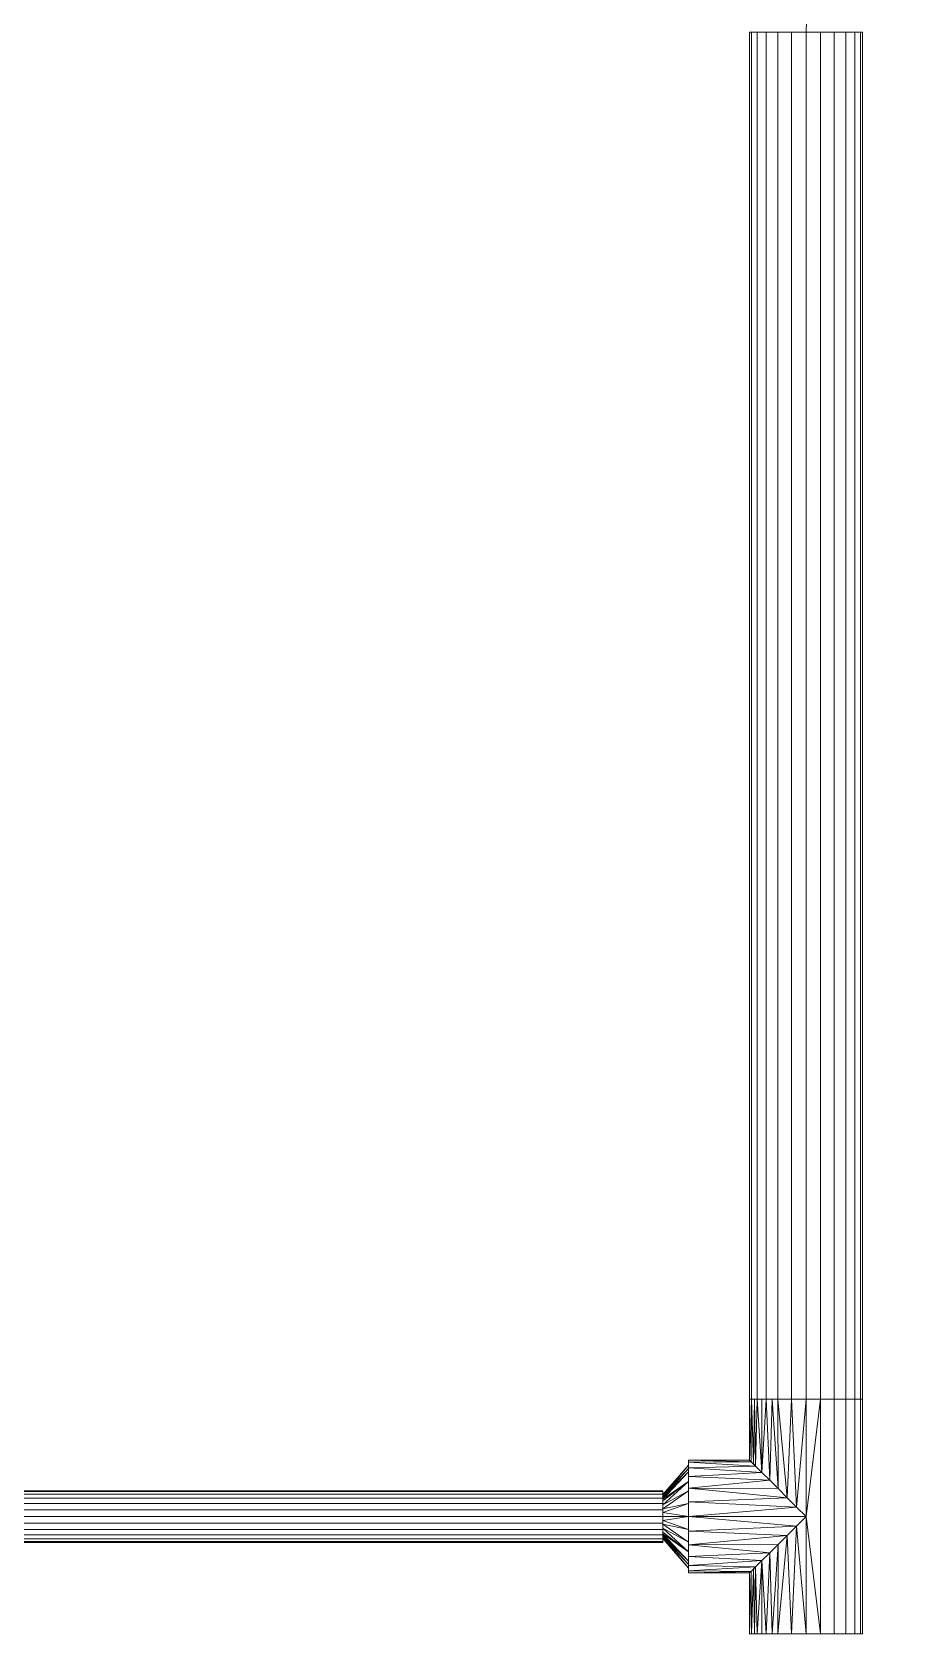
# Model space of a CAD drawing. Header units: inches. Extents: x -3326 to -59, y 8 to 1043.
# Drawn here: x -1837.67 to -1815.43, y 376.75 to 417.57 of the extents above; entities that cross this region are included whole.
import ezdxf

# ---------------------------------------------------------------- set-up
doc = ezdxf.new("R2010")
doc.units = ezdxf.units.IN
doc.header["$MEASUREMENT"] = 0
doc.layers.add('F-SPRN', color=10, linetype='Continuous', lineweight=9)
doc.layers.add('P-PIPE', color=10, linetype='Continuous', lineweight=9)

# ---------------------------------------------------------------- blocks, each defined once
blk = doc.blocks.new('Tee - Welded - Generic - Standard-1126622-05 - Fourth Level')
at = {"layer": 'P-PIPE'}
mesh = blk.add_polyface(dxfattribs=at)
corners = [(-2.992, -1.437), (-2.992, -1.388, 0.372), (-2.992, -1.244, 0.719), (-2.992, -1.016, 1.016), (-2.992, -0.719, 1.244), (-2.992, -0.372, 1.388), (-2.992, 0, 1.437), (-2.992, 0.372, 1.388), (-2.992, 0.719, 1.244), (-2.992, 1.016, 1.016), (-2.992, 1.244, 0.719), (-2.992, 1.388, 0.372), (-2.992, 1.437), (-2.992, 1.388, -0.372), (-2.992, 1.244, -0.719), (-2.992, 1.016, -1.016), (-2.992, 0.719, -1.244), (-2.992, 0.372, -1.388), (-2.992, 0, -1.437), (-2.992, -0.372, -1.388), (-2.992, -0.719, -1.244), (-2.992, -1.016, -1.016), (-2.992, -1.244, -0.719), (-2.992, -1.388, -0.372)]
mesh.append_faces([[corners[k] for k in face] for face in [(10, 7, 8, 9)]], dxfattribs={"vtx0": -1})
mesh.append_faces([[corners[k] for k in face] for face in [(0, 3, 6)]], dxfattribs={"vtx0": -1, "vtx1": -1, "vtx2": -1})
mesh.append_faces([[corners[k] for k in face] for face in [(13, 18, 22, 23)]], dxfattribs={"vtx0": -1, "vtx1": -1, "vtx3": -1})
mesh.append_faces([[corners[k] for k in face] for face in [(18, 21, 22), (13, 23, 0, 12)]], dxfattribs={"vtx0": -1, "vtx2": -1})
mesh.append_faces([[corners[k] for k in face] for face in [(6, 7, 12, 0)]], dxfattribs={"vtx1": -1, "vtx2": -1, "vtx3": -1})
mesh.append_faces([[corners[k] for k in face] for face in [(16, 17, 18, 15), (19, 20, 21, 18)]], dxfattribs={"vtx2": -1})
mesh.append_faces([[corners[k] for k in face] for face in [(13, 14, 15, 18), (10, 11, 12, 7)]], dxfattribs={"vtx2": -1, "vtx3": -1})
mesh.append_faces([[corners[k] for k in face] for face in [(0, 1, 2, 3), (3, 4, 5, 6)]], dxfattribs={"vtx3": -1})
mesh = blk.add_polyface(dxfattribs=at)
corners = [(-2.992, 1.437), (-2.992, 1.388, 0.372), (-2.992, 1.244, 0.719), (-2.992, 1.016, 1.016), (-2.992, 0.719, 1.244), (-2.992, 0.372, 1.388), (-2.992, 0, 1.437), (-2.992, -0.372, 1.388), (-2.992, -0.719, 1.244), (-2.992, -1.016, 1.016), (-2.992, -1.244, 0.719), (-2.992, -1.388, 0.372), (-2.992, -1.437), (-1.437, -1.437), (-1.397, -1.397, 0.338), (-1.286, -1.286, 0.642), (-1.123, -1.123, 0.896), (-0.927, -0.927, 1.098), (-0.71, -0.71, 1.249), (-0.48, -0.48, 1.355), (-0.242, -0.242, 1.417), (0, 0, 1.437), (0.242, -0.242, 1.417), (0.48, -0.48, 1.355), (0.71, -0.71, 1.249), (0.927, -0.927, 1.098), (1.123, -1.123, 0.896), (1.286, -1.286, 0.642), (1.397, -1.397, 0.338), (1.437, -1.437), (2.992, -1.437), (2.992, -1.388, 0.372), (2.992, -1.244, 0.719), (2.992, -1.016, 1.016), (2.992, -0.719, 1.244), (2.992, -0.372, 1.388), (2.992, 0, 1.437), (2.992, 0.372, 1.388), (2.992, 0.719, 1.244), (2.992, 1.016, 1.016), (2.992, 1.244, 0.719), (2.992, 1.388, 0.372), (2.992, 1.437), (-2.992, -0.867, 1.13), (-2.992, -1.13, 0.867), (-2.992, -1.316, 0.545), (2.992, -1.316, 0.545), (2.992, -1.13, 0.867), (2.992, -0.867, 1.13), (1.341, -1.341, 0.49), (-1.341, -1.341, 0.49)]
mesh.append_faces([[corners[k] for k in face] for face in [(14, 12, 13)]], dxfattribs={"vtx0": -1})
mesh.append_faces([[corners[k] for k in face] for face in [(34, 24, 48), (33, 26, 47), (26, 33, 25), (11, 50, 45), (15, 45, 50), (12, 14, 11), (9, 17, 43), (16, 10, 15), (24, 34, 23), (22, 36, 21), (20, 7, 19), (7, 20, 6), (18, 43, 17)]], dxfattribs={"vtx0": -1, "vtx1": -1})
mesh.append_faces([[corners[k] for k in face] for face in [(32, 26, 27), (25, 33, 48), (11, 14, 50), (18, 8, 43), (16, 44, 10), (46, 27, 49), (48, 24, 25), (31, 49, 28), (16, 9, 44), (23, 34, 35), (15, 10, 45), (21, 5, 6), (26, 32, 47)]], dxfattribs={"vtx0": -1, "vtx2": -1})
mesh.append_faces([[corners[k] for k in face] for face in [(21, 36, 37, 5)]], dxfattribs={"vtx0": -1, "vtx2": -1, "vtx3": -1})
mesh.append_faces([[corners[k] for k in face] for face in [(30, 31, 28), (31, 46, 49), (46, 32, 27), (16, 17, 9), (18, 19, 8), (35, 36, 22), (22, 23, 35), (20, 21, 6), (7, 8, 19)]], dxfattribs={"vtx1": -1, "vtx2": -1})
mesh.append_faces([[corners[k] for k in face] for face in [(39, 40, 2, 3), (40, 41, 1, 2), (37, 38, 4, 5), (38, 39, 3, 4)]], dxfattribs={"vtx1": -1, "vtx3": -1})
mesh.append_faces([[corners[k] for k in face] for face in [(28, 29, 30)]], dxfattribs={"vtx2": -1})
mesh.append_faces([[corners[k] for k in face] for face in [(41, 42, 0, 1)]], dxfattribs={"vtx3": -1})
mesh = blk.add_polyface(dxfattribs=at)
corners = [(-2.992, -1.437), (-2.992, -1.388, -0.372), (-2.992, -1.244, -0.719), (-2.992, -1.016, -1.016), (-2.992, -0.719, -1.244), (-2.992, -0.372, -1.388), (-2.992, 0, -1.437), (-2.992, 0.372, -1.388), (-2.992, 0.719, -1.244), (-2.992, 1.016, -1.016), (-2.992, 1.244, -0.719), (-2.992, 1.388, -0.372), (-2.992, 1.437), (2.992, 1.437), (2.992, 1.388, -0.372), (2.992, 1.244, -0.719), (2.992, 1.016, -1.016), (2.992, 0.719, -1.244), (2.992, 0.372, -1.388), (2.992, 0, -1.437), (2.992, -0.372, -1.388), (2.992, -0.719, -1.244), (2.992, -1.016, -1.016), (2.992, -1.244, -0.719), (2.992, -1.388, -0.372), (2.992, -1.437), (1.437, -1.437), (1.397, -1.397, -0.338), (1.286, -1.286, -0.642), (1.123, -1.123, -0.896), (0.927, -0.927, -1.098), (0.71, -0.71, -1.249), (0.48, -0.48, -1.355), (0.242, -0.242, -1.417), (0, 0, -1.437), (-0.242, -0.242, -1.417), (-0.48, -0.48, -1.355), (-0.71, -0.71, -1.249), (-0.927, -0.927, -1.098), (-1.123, -1.123, -0.896), (-1.286, -1.286, -0.642), (-1.397, -1.397, -0.338), (-1.437, -1.437), (-2.992, -1.316, -0.545), (-2.992, -1.13, -0.867), (-2.992, -0.867, -1.13), (2.992, -0.867, -1.13), (2.992, -1.13, -0.867), (2.992, -1.316, -0.545), (-1.341, -1.341, -0.49), (1.341, -1.341, -0.49)]
mesh.append_faces([[corners[k] for k in face] for face in [(33, 20, 32), (6, 35, 5), (31, 46, 30), (28, 48, 50), (38, 45, 37), (24, 50, 48), (3, 39, 44), (37, 4, 36), (1, 41, 0), (40, 2, 39)]], dxfattribs={"vtx0": -1, "vtx1": -1})
mesh.append_faces([[corners[k] for k in face] for face in [(11, 14, 15, 10), (38, 3, 45), (19, 33, 34), (1, 49, 41), (39, 2, 44), (36, 4, 5), (43, 40, 49), (31, 21, 46), (21, 31, 32), (24, 27, 50), (27, 24, 25), (23, 28, 29), (3, 38, 39), (28, 23, 48), (40, 43, 2), (29, 22, 47)]], dxfattribs={"vtx0": -1, "vtx2": -1})
mesh.append_faces([[corners[k] for k in face] for face in [(34, 6, 7, 18)]], dxfattribs={"vtx0": -1, "vtx2": -1, "vtx3": -1})
mesh.append_faces([[corners[k] for k in face] for face in [(26, 27, 25)]], dxfattribs={"vtx1": -1})
mesh.append_faces([[corners[k] for k in face] for face in [(19, 20, 33), (18, 19, 34), (20, 21, 32), (35, 36, 5), (34, 35, 6), (46, 22, 30), (29, 30, 22), (47, 23, 29), (45, 4, 37), (1, 43, 49)]], dxfattribs={"vtx1": -1, "vtx2": -1})
mesh.append_faces([[corners[k] for k in face] for face in [(15, 16, 9, 10), (16, 17, 8, 9), (17, 18, 7, 8)]], dxfattribs={"vtx1": -1, "vtx3": -1})
mesh.append_faces([[corners[k] for k in face] for face in [(12, 13, 14, 11), (41, 42, 0)]], dxfattribs={"vtx2": -1})
mesh = blk.add_polyface(dxfattribs=at)
corners = [(2.992, -1.437), (2.992, -1.388, -0.372), (2.992, -1.244, -0.719), (2.992, -1.016, -1.016), (2.992, -0.719, -1.244), (2.992, -0.372, -1.388), (2.992, 0, -1.437), (2.992, 0.372, -1.388), (2.992, 0.719, -1.244), (2.992, 1.016, -1.016), (2.992, 1.244, -0.719), (2.992, 1.388, -0.372), (2.992, 1.437), (2.992, 1.388, 0.372), (2.992, 1.244, 0.719), (2.992, 1.016, 1.016), (2.992, 0.719, 1.244), (2.992, 0.372, 1.388), (2.992, 0, 1.437), (2.992, -0.372, 1.388), (2.992, -0.719, 1.244), (2.992, -1.016, 1.016), (2.992, -1.244, 0.719), (2.992, -1.388, 0.372)]
mesh.append_faces([[corners[k] for k in face] for face in [(16, 14, 15)]], dxfattribs={"vtx0": -1})
mesh.append_faces([[corners[k] for k in face] for face in [(3, 6, 2)]], dxfattribs={"vtx0": -1, "vtx1": -1})
mesh.append_faces([[corners[k] for k in face] for face in [(18, 21, 11)]], dxfattribs={"vtx0": -1, "vtx1": -1, "vtx2": -1})
mesh.append_faces([[corners[k] for k in face] for face in [(6, 9, 21, 2), (18, 11, 14, 16)]], dxfattribs={"vtx0": -1, "vtx1": -1, "vtx2": -1, "vtx3": -1})
mesh.append_faces([[corners[k] for k in face] for face in [(21, 0, 1, 2)]], dxfattribs={"vtx0": -1, "vtx3": -1})
mesh.append_faces([[corners[k] for k in face] for face in [(17, 18, 16)]], dxfattribs={"vtx1": -1})
mesh.append_faces([[corners[k] for k in face] for face in [(12, 13, 14, 11), (22, 23, 0, 21), (19, 20, 21, 18)]], dxfattribs={"vtx2": -1})
mesh.append_faces([[corners[k] for k in face] for face in [(9, 10, 11, 21)]], dxfattribs={"vtx2": -1, "vtx3": -1})
mesh.append_faces([[corners[k] for k in face] for face in [(6, 7, 8, 9), (3, 4, 5, 6)]], dxfattribs={"vtx3": -1})
mesh = blk.add_polyface(dxfattribs=at)
corners = [(-1.437, -2.992), (-1.388, -2.992, 0.372), (-1.244, -2.992, 0.719), (-1.016, -2.992, 1.016), (-0.719, -2.992, 1.244), (-0.372, -2.992, 1.388), (0, -2.992, 1.437), (0.372, -2.992, 1.388), (0.719, -2.992, 1.244), (1.016, -2.992, 1.016), (1.244, -2.992, 0.719), (1.388, -2.992, 0.372), (1.437, -2.992), (1.437, -1.437), (1.397, -1.397, 0.338), (1.286, -1.286, 0.642), (1.123, -1.123, 0.896), (0.927, -0.927, 1.098), (0.71, -0.71, 1.249), (0.48, -0.48, 1.355), (0.242, -0.242, 1.417), (0, 0, 1.437), (-0.242, -0.242, 1.417), (-0.48, -0.48, 1.355), (-0.71, -0.71, 1.249), (-0.927, -0.927, 1.098), (-1.123, -1.123, 0.896), (-1.286, -1.286, 0.642), (-1.397, -1.397, 0.338), (-1.437, -1.437)]
mesh.append_faces([[corners[k] for k in face] for face in [(1, 28, 0), (27, 2, 26), (23, 5, 22), (25, 4, 24), (8, 19, 7), (17, 9, 16)]], dxfattribs={"vtx0": -1, "vtx1": -1})
mesh.append_faces([[corners[k] for k in face] for face in [(26, 2, 3), (27, 1, 2), (23, 4, 5), (6, 21, 22), (22, 5, 6), (20, 6, 7), (16, 9, 10), (17, 8, 9), (14, 11, 12), (6, 20, 21)]], dxfattribs={"vtx0": -1, "vtx2": -1})
mesh.append_faces([[corners[k] for k in face] for face in [(13, 14, 12)]], dxfattribs={"vtx1": -1})
mesh.append_faces([[corners[k] for k in face] for face in [(3, 4, 25), (27, 28, 1), (25, 26, 3), (23, 24, 4), (10, 11, 15), (17, 18, 8), (19, 20, 7), (18, 19, 8), (15, 16, 10), (14, 15, 11)]], dxfattribs={"vtx1": -1, "vtx2": -1})
mesh.append_faces([[corners[k] for k in face] for face in [(28, 29, 0)]], dxfattribs={"vtx2": -1})
mesh = blk.add_polyface(dxfattribs=at)
corners = [(1.437, -2.992), (1.388, -2.992, -0.372), (1.244, -2.992, -0.719), (1.016, -2.992, -1.016), (0.719, -2.992, -1.244), (0.372, -2.992, -1.388), (0, -2.992, -1.437), (-0.372, -2.992, -1.388), (-0.719, -2.992, -1.244), (-1.016, -2.992, -1.016), (-1.244, -2.992, -0.719), (-1.388, -2.992, -0.372), (-1.437, -2.992), (-1.437, -1.437), (-1.397, -1.397, -0.338), (-1.286, -1.286, -0.642), (-1.123, -1.123, -0.896), (-0.927, -0.927, -1.098), (-0.71, -0.71, -1.249), (-0.48, -0.48, -1.355), (-0.242, -0.242, -1.417), (0, 0, -1.437), (0.242, -0.242, -1.417), (0.48, -0.48, -1.355), (0.71, -0.71, -1.249), (0.927, -0.927, -1.098), (1.123, -1.123, -0.896), (1.286, -1.286, -0.642), (1.397, -1.397, -0.338), (1.437, -1.437)]
mesh.append_faces([[corners[k] for k in face] for face in [(1, 28, 0), (3, 26, 2), (27, 2, 26), (23, 5, 22), (25, 4, 24), (8, 19, 7), (17, 9, 16)]], dxfattribs={"vtx0": -1, "vtx1": -1})
mesh.append_faces([[corners[k] for k in face] for face in [(27, 1, 2), (23, 4, 5), (6, 21, 22), (22, 5, 6), (20, 6, 7), (16, 9, 10), (17, 8, 9), (14, 11, 12), (6, 20, 21)]], dxfattribs={"vtx0": -1, "vtx2": -1})
mesh.append_faces([[corners[k] for k in face] for face in [(29, 0, 28), (13, 14, 12)]], dxfattribs={"vtx1": -1})
mesh.append_faces([[corners[k] for k in face] for face in [(3, 4, 25), (27, 28, 1), (25, 26, 3), (23, 24, 4), (10, 11, 15), (17, 18, 8), (19, 20, 7), (18, 19, 8), (15, 16, 10), (14, 15, 11)]], dxfattribs={"vtx1": -1, "vtx2": -1})
mesh = blk.add_polyface(dxfattribs=at)
corners = [(-1.437, -2.992), (-1.388, -2.992, -0.372), (-1.244, -2.992, -0.719), (-1.016, -2.992, -1.016), (-0.719, -2.992, -1.244), (-0.372, -2.992, -1.388), (0, -2.992, -1.437), (0.372, -2.992, -1.388), (0.719, -2.992, -1.244), (1.016, -2.992, -1.016), (1.244, -2.992, -0.719), (1.388, -2.992, -0.372), (1.437, -2.992), (1.388, -2.992, 0.372), (1.244, -2.992, 0.719), (1.016, -2.992, 1.016), (0.719, -2.992, 1.244), (0.372, -2.992, 1.388), (0, -2.992, 1.437), (-0.372, -2.992, 1.388), (-0.719, -2.992, 1.244), (-1.016, -2.992, 1.016), (-1.244, -2.992, 0.719), (-1.388, -2.992, 0.372)]
mesh.append_faces([[corners[k] for k in face] for face in [(0, 22, 23)]], dxfattribs={"vtx0": -1})
mesh.append_faces([[corners[k] for k in face] for face in [(3, 6, 2), (16, 18, 14, 15)]], dxfattribs={"vtx0": -1, "vtx1": -1})
mesh.append_faces([[corners[k] for k in face] for face in [(2, 6, 9, 11)]], dxfattribs={"vtx0": -1, "vtx1": -1, "vtx2": -1, "vtx3": -1})
mesh.append_faces([[corners[k] for k in face] for face in [(0, 14, 21, 22)]], dxfattribs={"vtx0": -1, "vtx1": -1, "vtx3": -1})
mesh.append_faces([[corners[k] for k in face] for face in [(2, 11, 12)]], dxfattribs={"vtx0": -1, "vtx2": -1})
mesh.append_faces([[corners[k] for k in face] for face in [(17, 18, 16)]], dxfattribs={"vtx1": -1})
mesh.append_faces([[corners[k] for k in face] for face in [(18, 19, 14)]], dxfattribs={"vtx1": -1, "vtx2": -1})
mesh.append_faces([[corners[k] for k in face] for face in [(9, 10, 11)]], dxfattribs={"vtx2": -1})
mesh.append_faces([[corners[k] for k in face] for face in [(0, 1, 2, 14), (12, 13, 14, 2), (19, 20, 21, 14)]], dxfattribs={"vtx2": -1, "vtx3": -1})
mesh.append_faces([[corners[k] for k in face] for face in [(6, 7, 8, 9), (3, 4, 5, 6)]], dxfattribs={"vtx3": -1})
blk = doc.blocks.new('Transition - Generic - Plumbing-CW-1127470-05 - Fourth Level')
at = {"layer": 'P-PIPE'}
mesh = blk.add_polyface(dxfattribs=at)
corners = [(0, -1.312), (0, -1.137, 0.656), (0, -0.656, 1.137), (0, 0, 1.312), (0, 0.656, 1.137), (0, 1.137, 0.656), (0, 1.312), (0, 1.137, -0.656), (0, 0.656, -1.137), (0, 0, -1.312), (0, -0.656, -1.137), (0, -1.137, -0.656)]
mesh.append_faces([[corners[k] for k in face] for face in [(0, 10, 11)]], dxfattribs={"vtx0": -1})
mesh.append_faces([[corners[k] for k in face] for face in [(0, 5, 9, 10)]], dxfattribs={"vtx0": -1, "vtx1": -1, "vtx3": -1})
mesh.append_faces([[corners[k] for k in face] for face in [(5, 7, 8, 9)]], dxfattribs={"vtx0": -1, "vtx3": -1})
mesh.append_faces([[corners[k] for k in face] for face in [(5, 6, 7)]], dxfattribs={"vtx2": -1})
mesh.append_faces([[corners[k] for k in face] for face in [(3, 4, 5, 0)]], dxfattribs={"vtx2": -1, "vtx3": -1})
mesh.append_faces([[corners[k] for k in face] for face in [(0, 1, 2, 3)]], dxfattribs={"vtx3": -1})
mesh = blk.add_polyface(dxfattribs=at)
corners = [(0, -1.312), (0, -1.137, -0.656), (0, -0.656, -1.137), (0, 0, -1.312), (0, 0.656, -1.137), (0, 1.137, -0.656), (0, 1.312), (0.656, 0.562), (0.656, 0.398, -0.398), (0.656, 0, -0.562), (0.656, -0.398, -0.398), (0.656, -0.562), (0.656, 0.48, -0.199), (0.656, 0.199, -0.48), (0.656, -0.199, -0.48), (0.656, -0.48, -0.199), (0, 0.328, -1.225), (0.656, 0.099, -0.521), (0.656, 0.439, -0.298), (0, 1.225, -0.328), (0.656, 0.521, -0.099), (0, -0.328, -1.225), (0.656, -0.298, -0.439), (0, -1.225, -0.328), (0.656, -0.521, -0.099), (0.656, -0.439, -0.298), (0.656, 0.298, -0.439), (0.656, -0.099, -0.521), (0, -0.896, -0.896), (0, 0.896, -0.896)]
mesh.append_faces([[corners[k] for k in face] for face in [(0, 24, 11)]], dxfattribs={"vtx0": -1})
mesh.append_faces([[corners[k] for k in face] for face in [(27, 3, 9), (28, 25, 1), (3, 27, 21), (25, 28, 10), (4, 13, 16), (29, 26, 4), (26, 29, 8), (5, 18, 29), (6, 20, 19), (1, 15, 23), (2, 22, 28)]], dxfattribs={"vtx0": -1, "vtx1": -1})
mesh.append_faces([[corners[k] for k in face] for face in [(5, 12, 18), (2, 14, 22), (3, 17, 9), (12, 5, 19), (19, 20, 12), (23, 15, 24), (24, 0, 23), (16, 13, 17), (14, 2, 21)]], dxfattribs={"vtx0": -1, "vtx2": -1})
mesh.append_faces([[corners[k] for k in face] for face in [(7, 20, 6)]], dxfattribs={"vtx1": -1})
mesh.append_faces([[corners[k] for k in face] for face in [(18, 8, 29), (3, 16, 17), (22, 10, 28), (25, 15, 1), (26, 13, 4), (27, 14, 21)]], dxfattribs={"vtx1": -1, "vtx2": -1})
mesh = blk.add_polyface(dxfattribs=at)
corners = [(0, 1.312), (0, 1.137, 0.656), (0, 0.656, 1.137), (0, 0, 1.312), (0, -0.656, 1.137), (0, -1.137, 0.656), (0, -1.312), (0.656, -0.562), (0.656, -0.398, 0.398), (0.656, 0, 0.562), (0.656, 0.398, 0.398), (0.656, 0.562), (0.656, -0.48, 0.199), (0.656, -0.199, 0.48), (0.656, 0.199, 0.48), (0.656, 0.48, 0.199), (0, -0.328, 1.225), (0.656, -0.099, 0.521), (0.656, -0.439, 0.298), (0, -1.225, 0.328), (0.656, -0.521, 0.099), (0, 0.328, 1.225), (0.656, 0.298, 0.439), (0, 1.225, 0.328), (0.656, 0.521, 0.099), (0.656, 0.439, 0.298), (0.656, -0.298, 0.439), (0.656, 0.099, 0.521), (0, 0.896, 0.896), (0, -0.896, 0.896)]
mesh.append_faces([[corners[k] for k in face] for face in [(0, 24, 11)]], dxfattribs={"vtx0": -1})
mesh.append_faces([[corners[k] for k in face] for face in [(27, 3, 9), (28, 25, 1), (3, 27, 21), (25, 28, 10), (4, 13, 16), (29, 26, 4), (26, 29, 8), (5, 18, 29), (6, 20, 19), (1, 15, 23), (2, 22, 28)]], dxfattribs={"vtx0": -1, "vtx1": -1})
mesh.append_faces([[corners[k] for k in face] for face in [(5, 12, 18), (2, 14, 22), (3, 17, 9), (12, 5, 19), (19, 20, 12), (23, 15, 24), (24, 0, 23), (16, 13, 17), (14, 2, 21)]], dxfattribs={"vtx0": -1, "vtx2": -1})
mesh.append_faces([[corners[k] for k in face] for face in [(7, 20, 6)]], dxfattribs={"vtx1": -1})
mesh.append_faces([[corners[k] for k in face] for face in [(18, 8, 29), (3, 16, 17), (22, 10, 28), (25, 15, 1), (26, 13, 4), (27, 14, 21)]], dxfattribs={"vtx1": -1, "vtx2": -1})
mesh = blk.add_polyface(dxfattribs=at)
corners = [(0.656, -0.562), (0.656, -0.398, -0.398), (0.656, 0, -0.562), (0.656, 0.398, -0.398), (0.656, 0.562), (0.656, 0.398, 0.398), (0.656, 0, 0.562), (0.656, -0.398, 0.398)]
mesh.append_faces([[corners[k] for k in face] for face in [(2, 4, 7, 1)]], dxfattribs={"vtx0": -1, "vtx1": -1, "vtx2": -1})
mesh.append_faces([[corners[k] for k in face] for face in [(3, 4, 2)]], dxfattribs={"vtx1": -1})
mesh.append_faces([[corners[k] for k in face] for face in [(5, 6, 7, 4), (7, 0, 1)]], dxfattribs={"vtx2": -1})

msp = doc.modelspace()

# ---------------------------------------------------------------- linework, layer by layer
at = {"layer": 'F-SPRN', "color": 1}
for p, q in [((-1817.953, 382.735, 964), (-1817.953, 417.566, 964)), ((-1817.953, 382.735, 964), (-1817.953, 417.566, 964)), ((-1817.953, 382.735, 964), (-1817.953, 376.751, 964)), ((-1821.601, 379.743, 964), (-1856.67, 379.743, 964)), ((-1821.601, 379.743, 964), (-1856.67, 379.743, 964)), ((-1820.945, 379.743, 964), (-1821.601, 379.743, 964)), ((-1820.945, 379.743, 964), (-1817.953, 379.743, 964))]:
    msp.add_line(p, q, dxfattribs=at)
msp.add_arc((-1815.433, 417.566, 964), 2.52, 90, 180, dxfattribs=at)

# ---------------------------------------------------------------- block references
for name, p, rotation in [('Tee - Welded - Generic - Standard-1126622-05 - Fourth Level', (-1817.953, 379.743, 964), 270), ('Transition - Generic - Plumbing-CW-1127470-05 - Fourth Level', (-1820.945, 379.743, 964), 180)]:
    msp.add_blockref(name, p, dxfattribs=dict(at, rotation=rotation))

# ---------------------------------------------------------------- meshes
mesh = msp.add_polyface(dxfattribs=at)
corners = [(-1816.515, 417.566, 964), (-1816.564, 417.566, 963.628), (-1816.708, 417.566, 963.281), (-1816.937, 417.566, 962.984), (-1817.234, 417.566, 962.755), (-1817.581, 417.566, 962.611), (-1817.953, 417.566, 962.562), (-1818.325, 417.566, 962.611), (-1818.672, 417.566, 962.755), (-1818.969, 417.566, 962.984), (-1819.198, 417.566, 963.281), (-1819.341, 417.566, 963.628), (-1819.39, 417.566, 964), (-1819.341, 417.566, 964.372), (-1819.198, 417.566, 964.719), (-1818.969, 417.566, 965.016), (-1818.672, 417.566, 965.245), (-1818.325, 417.566, 965.389), (-1817.953, 417.566, 965.437), (-1817.581, 417.566, 965.389), (-1817.234, 417.566, 965.245), (-1816.937, 417.566, 965.016), (-1816.708, 417.566, 964.719), (-1816.564, 417.566, 964.372)]
mesh.append_faces([[corners[k] for k in face] for face in [(10, 7, 8, 9), (17, 15, 16), (21, 19, 20)]], dxfattribs={"vtx0": -1, "color": 1})
mesh.append_faces([[corners[k] for k in face] for face in [(7, 10, 5, 6)]], dxfattribs={"vtx0": -1, "vtx1": -1, "color": 1})
mesh.append_faces([[corners[k] for k in face] for face in [(5, 10, 2), (0, 12, 21)]], dxfattribs={"vtx0": -1, "vtx1": -1, "vtx2": -1, "color": 1})
mesh.append_faces([[corners[k] for k in face] for face in [(21, 12, 15, 17)]], dxfattribs={"vtx0": -1, "vtx1": -1, "vtx2": -1, "vtx3": -1, "color": 1})
mesh.append_faces([[corners[k] for k in face] for face in [(4, 5, 2, 3)]], dxfattribs={"vtx1": -1, "color": 1})
mesh.append_faces([[corners[k] for k in face] for face in [(13, 14, 15, 12)]], dxfattribs={"vtx2": -1, "color": 1})
mesh.append_faces([[corners[k] for k in face] for face in [(10, 11, 12, 2), (0, 1, 2, 12), (17, 18, 19, 21)]], dxfattribs={"vtx2": -1, "vtx3": -1, "color": 1})
mesh.append_faces([[corners[k] for k in face] for face in [(21, 22, 23, 0)]], dxfattribs={"vtx3": -1, "color": 1})
mesh = msp.add_polyface(dxfattribs=at)
corners = [(-1819.39, 382.735, 964), (-1819.341, 382.735, 964.372), (-1819.198, 382.735, 964.719), (-1818.969, 382.735, 965.016), (-1818.672, 382.735, 965.245), (-1818.325, 382.735, 965.389), (-1817.953, 382.735, 965.437), (-1817.953, 417.566, 965.437), (-1818.325, 417.566, 965.389), (-1818.672, 417.566, 965.245), (-1818.969, 417.566, 965.016), (-1819.198, 417.566, 964.719), (-1819.341, 417.566, 964.372), (-1819.39, 417.566, 964)]
mesh.append_faces([[corners[k] for k in face] for face in [(7, 8, 5, 6)]], dxfattribs={"vtx1": -1, "color": 1})
mesh.append_faces([[corners[k] for k in face] for face in [(8, 9, 4, 5), (3, 4, 9, 10), (11, 12, 1, 2), (2, 3, 10, 11)]], dxfattribs={"vtx1": -1, "vtx3": -1, "color": 1})
mesh.append_faces([[corners[k] for k in face] for face in [(12, 13, 0, 1)]], dxfattribs={"vtx3": -1, "color": 1})
mesh = msp.add_polyface(dxfattribs=at)
corners = [(-1817.953, 382.735, 962.562), (-1818.325, 382.735, 962.611), (-1818.672, 382.735, 962.755), (-1818.969, 382.735, 962.984), (-1819.198, 382.735, 963.281), (-1819.341, 382.735, 963.628), (-1819.39, 382.735, 964), (-1819.39, 417.566, 964), (-1819.341, 417.566, 963.628), (-1819.198, 417.566, 963.281), (-1818.969, 417.566, 962.984), (-1818.672, 417.566, 962.755), (-1818.325, 417.566, 962.611), (-1817.953, 417.566, 962.562)]
mesh.append_faces([[corners[k] for k in face] for face in [(7, 8, 5, 6)]], dxfattribs={"vtx1": -1, "color": 1})
mesh.append_faces([[corners[k] for k in face] for face in [(8, 9, 4, 5), (3, 4, 9, 10), (11, 12, 1, 2), (2, 3, 10, 11)]], dxfattribs={"vtx1": -1, "vtx3": -1, "color": 1})
mesh.append_faces([[corners[k] for k in face] for face in [(12, 13, 0, 1)]], dxfattribs={"vtx3": -1, "color": 1})
mesh = msp.add_polyface(dxfattribs=at)
corners = [(-1817.953, 382.735, 965.437), (-1817.581, 382.735, 965.389), (-1817.234, 382.735, 965.245), (-1816.937, 382.735, 965.016), (-1816.708, 382.735, 964.719), (-1816.564, 382.735, 964.372), (-1816.515, 382.735, 964), (-1816.515, 417.566, 964), (-1816.564, 417.566, 964.372), (-1816.708, 417.566, 964.719), (-1816.937, 417.566, 965.016), (-1817.234, 417.566, 965.245), (-1817.581, 417.566, 965.389), (-1817.953, 417.566, 965.437)]
mesh.append_faces([[corners[k] for k in face] for face in [(8, 9, 4, 5), (3, 4, 9, 10), (11, 12, 1, 2), (2, 3, 10, 11)]], dxfattribs={"vtx1": -1, "vtx3": -1, "color": 1})
mesh.append_faces([[corners[k] for k in face] for face in [(6, 7, 8, 5)]], dxfattribs={"vtx2": -1, "color": 1})
mesh.append_faces([[corners[k] for k in face] for face in [(12, 13, 0, 1)]], dxfattribs={"vtx3": -1, "color": 1})
mesh = msp.add_polyface(dxfattribs=at)
corners = [(-1816.515, 382.735, 964), (-1816.564, 382.735, 963.628), (-1816.708, 382.735, 963.281), (-1816.937, 382.735, 962.984), (-1817.234, 382.735, 962.755), (-1817.581, 382.735, 962.611), (-1817.953, 382.735, 962.562), (-1817.953, 417.566, 962.562), (-1817.581, 417.566, 962.611), (-1817.234, 417.566, 962.755), (-1816.937, 417.566, 962.984), (-1816.708, 417.566, 963.281), (-1816.564, 417.566, 963.628), (-1816.515, 417.566, 964)]
mesh.append_faces([[corners[k] for k in face] for face in [(7, 8, 5, 6)]], dxfattribs={"vtx1": -1, "color": 1})
mesh.append_faces([[corners[k] for k in face] for face in [(8, 9, 4, 5), (3, 4, 9, 10), (11, 12, 1, 2), (2, 3, 10, 11)]], dxfattribs={"vtx1": -1, "vtx3": -1, "color": 1})
mesh.append_faces([[corners[k] for k in face] for face in [(12, 13, 0, 1)]], dxfattribs={"vtx3": -1, "color": 1})
mesh = msp.add_polyface(dxfattribs=at)
corners = [(-1816.515, 382.735, 964), (-1816.564, 382.735, 964.372), (-1816.708, 382.735, 964.719), (-1816.937, 382.735, 965.016), (-1817.234, 382.735, 965.245), (-1817.581, 382.735, 965.389), (-1817.953, 382.735, 965.437), (-1818.325, 382.735, 965.389), (-1818.672, 382.735, 965.245), (-1818.969, 382.735, 965.016), (-1819.198, 382.735, 964.719), (-1819.341, 382.735, 964.372), (-1819.39, 382.735, 964), (-1819.341, 382.735, 963.628), (-1819.198, 382.735, 963.281), (-1818.969, 382.735, 962.984), (-1818.672, 382.735, 962.755), (-1818.325, 382.735, 962.611), (-1817.953, 382.735, 962.562), (-1817.581, 382.735, 962.611), (-1817.234, 382.735, 962.755), (-1816.937, 382.735, 962.984), (-1816.708, 382.735, 963.281), (-1816.564, 382.735, 963.628)]
mesh.append_faces([[corners[k] for k in face] for face in [(22, 19, 20, 21)]], dxfattribs={"vtx0": -1, "color": 1})
mesh.append_faces([[corners[k] for k in face] for face in [(19, 14, 17, 18)]], dxfattribs={"vtx0": -1, "vtx1": -1, "color": 1})
mesh.append_faces([[corners[k] for k in face] for face in [(22, 14, 19), (3, 12, 0)]], dxfattribs={"vtx0": -1, "vtx1": -1, "vtx2": -1, "color": 1})
mesh.append_faces([[corners[k] for k in face] for face in [(9, 12, 3, 7)]], dxfattribs={"vtx0": -1, "vtx1": -1, "vtx2": -1, "vtx3": -1, "color": 1})
mesh.append_faces([[corners[k] for k in face] for face in [(16, 17, 14, 15), (8, 9, 7), (6, 7, 5)]], dxfattribs={"vtx1": -1, "color": 1})
mesh.append_faces([[corners[k] for k in face] for face in [(1, 2, 3, 0)]], dxfattribs={"vtx2": -1, "color": 1})
mesh.append_faces([[corners[k] for k in face] for face in [(12, 13, 14, 22), (22, 23, 0, 12), (3, 4, 5, 7)]], dxfattribs={"vtx2": -1, "vtx3": -1, "color": 1})
mesh.append_faces([[corners[k] for k in face] for face in [(9, 10, 11, 12)]], dxfattribs={"vtx3": -1, "color": 1})
mesh = msp.add_polyface(dxfattribs=at)
corners = [(-1821.601, 379.743, 964.657), (-1821.601, 379.913, 964.635), (-1821.601, 380.072, 964.569), (-1821.601, 380.208, 964.465), (-1821.601, 380.312, 964.329), (-1821.601, 380.378, 964.17), (-1821.601, 380.4, 964), (-1856.67, 380.4, 964), (-1856.67, 380.378, 964.17), (-1856.67, 380.312, 964.329), (-1856.67, 380.208, 964.465), (-1856.67, 380.072, 964.569), (-1856.67, 379.913, 964.635), (-1856.67, 379.743, 964.657)]
mesh.append_faces([[corners[k] for k in face] for face in [(8, 9, 4, 5), (3, 4, 9, 10), (11, 12, 1, 2), (2, 3, 10, 11)]], dxfattribs={"vtx1": -1, "vtx3": -1, "color": 1})
mesh.append_faces([[corners[k] for k in face] for face in [(6, 7, 8, 5)]], dxfattribs={"vtx2": -1, "color": 1})
mesh.append_faces([[corners[k] for k in face] for face in [(12, 13, 0, 1)]], dxfattribs={"vtx3": -1, "color": 1})
mesh = msp.add_polyface(dxfattribs=at)
corners = [(-1821.601, 380.4, 964), (-1821.601, 380.378, 963.83), (-1821.601, 380.312, 963.671), (-1821.601, 380.208, 963.535), (-1821.601, 380.072, 963.431), (-1821.601, 379.913, 963.365), (-1821.601, 379.743, 963.342), (-1856.67, 379.743, 963.342), (-1856.67, 379.913, 963.365), (-1856.67, 380.072, 963.431), (-1856.67, 380.208, 963.535), (-1856.67, 380.312, 963.671), (-1856.67, 380.378, 963.83), (-1856.67, 380.4, 964)]
mesh.append_faces([[corners[k] for k in face] for face in [(7, 8, 5, 6)]], dxfattribs={"vtx1": -1, "color": 1})
mesh.append_faces([[corners[k] for k in face] for face in [(8, 9, 4, 5), (3, 4, 9, 10), (11, 12, 1, 2), (2, 3, 10, 11)]], dxfattribs={"vtx1": -1, "vtx3": -1, "color": 1})
mesh.append_faces([[corners[k] for k in face] for face in [(12, 13, 0, 1)]], dxfattribs={"vtx3": -1, "color": 1})
mesh = msp.add_polyface(dxfattribs=at)
corners = [(-1821.601, 380.4, 964), (-1821.601, 380.378, 964.17), (-1821.601, 380.312, 964.329), (-1821.601, 380.208, 964.465), (-1821.601, 380.072, 964.569), (-1821.601, 379.913, 964.635), (-1821.601, 379.743, 964.657), (-1821.601, 379.573, 964.635), (-1821.601, 379.414, 964.569), (-1821.601, 379.278, 964.465), (-1821.601, 379.173, 964.329), (-1821.601, 379.108, 964.17), (-1821.601, 379.085, 964), (-1821.601, 379.108, 963.83), (-1821.601, 379.173, 963.671), (-1821.601, 379.278, 963.535), (-1821.601, 379.414, 963.431), (-1821.601, 379.573, 963.365), (-1821.601, 379.743, 963.342), (-1821.601, 379.913, 963.365), (-1821.601, 380.072, 963.431), (-1821.601, 380.208, 963.535), (-1821.601, 380.312, 963.671), (-1821.601, 380.378, 963.83)]
mesh.append_faces([[corners[k] for k in face] for face in [(17, 20, 16)]], dxfattribs={"vtx0": -1, "vtx1": -1, "color": 1})
mesh.append_faces([[corners[k] for k in face] for face in [(3, 15, 21, 2)]], dxfattribs={"vtx0": -1, "vtx1": -1, "vtx2": -1, "color": 1})
mesh.append_faces([[corners[k] for k in face] for face in [(15, 3, 10, 13)]], dxfattribs={"vtx0": -1, "vtx1": -1, "vtx2": -1, "vtx3": -1, "color": 1})
mesh.append_faces([[corners[k] for k in face] for face in [(16, 20, 21, 15)]], dxfattribs={"vtx0": -1, "vtx2": -1, "color": 1})
mesh.append_faces([[corners[k] for k in face] for face in [(2, 21, 22, 0)]], dxfattribs={"vtx0": -1, "vtx2": -1, "vtx3": -1, "color": 1})
mesh.append_faces([[corners[k] for k in face] for face in [(8, 3, 4, 5)]], dxfattribs={"vtx0": -1, "vtx3": -1, "color": 1})
mesh.append_faces([[corners[k] for k in face] for face in [(19, 20, 17, 18), (1, 2, 0), (14, 15, 13), (12, 13, 10, 11)]], dxfattribs={"vtx1": -1, "color": 1})
mesh.append_faces([[corners[k] for k in face] for face in [(22, 23, 0)]], dxfattribs={"vtx2": -1, "color": 1})
mesh.append_faces([[corners[k] for k in face] for face in [(8, 9, 10, 3)]], dxfattribs={"vtx2": -1, "vtx3": -1, "color": 1})
mesh.append_faces([[corners[k] for k in face] for face in [(5, 6, 7, 8)]], dxfattribs={"vtx3": -1, "color": 1})
mesh = msp.add_polyface(dxfattribs=at)
corners = [(-1821.601, 379.085, 964), (-1821.601, 379.108, 964.17), (-1821.601, 379.173, 964.329), (-1821.601, 379.278, 964.465), (-1821.601, 379.414, 964.569), (-1821.601, 379.573, 964.635), (-1821.601, 379.743, 964.657), (-1856.67, 379.743, 964.657), (-1856.67, 379.573, 964.635), (-1856.67, 379.414, 964.569), (-1856.67, 379.278, 964.465), (-1856.67, 379.173, 964.329), (-1856.67, 379.108, 964.17), (-1856.67, 379.085, 964)]
mesh.append_faces([[corners[k] for k in face] for face in [(7, 8, 5, 6)]], dxfattribs={"vtx1": -1, "color": 1})
mesh.append_faces([[corners[k] for k in face] for face in [(8, 9, 4, 5), (3, 4, 9, 10), (11, 12, 1, 2), (2, 3, 10, 11)]], dxfattribs={"vtx1": -1, "vtx3": -1, "color": 1})
mesh.append_faces([[corners[k] for k in face] for face in [(12, 13, 0, 1)]], dxfattribs={"vtx3": -1, "color": 1})
mesh = msp.add_polyface(dxfattribs=at)
corners = [(-1821.601, 379.743, 963.342), (-1821.601, 379.573, 963.365), (-1821.601, 379.414, 963.431), (-1821.601, 379.278, 963.535), (-1821.601, 379.173, 963.671), (-1821.601, 379.108, 963.83), (-1821.601, 379.085, 964), (-1856.67, 379.085, 964), (-1856.67, 379.108, 963.83), (-1856.67, 379.173, 963.671), (-1856.67, 379.278, 963.535), (-1856.67, 379.414, 963.431), (-1856.67, 379.573, 963.365), (-1856.67, 379.743, 963.342)]
mesh.append_faces([[corners[k] for k in face] for face in [(7, 8, 5, 6)]], dxfattribs={"vtx1": -1, "color": 1})
mesh.append_faces([[corners[k] for k in face] for face in [(8, 9, 4, 5), (3, 4, 9, 10), (11, 12, 1, 2), (2, 3, 10, 11)]], dxfattribs={"vtx1": -1, "vtx3": -1, "color": 1})
mesh.append_faces([[corners[k] for k in face] for face in [(12, 13, 0, 1)]], dxfattribs={"vtx3": -1, "color": 1})

doc.saveas('drawing.dxf')
